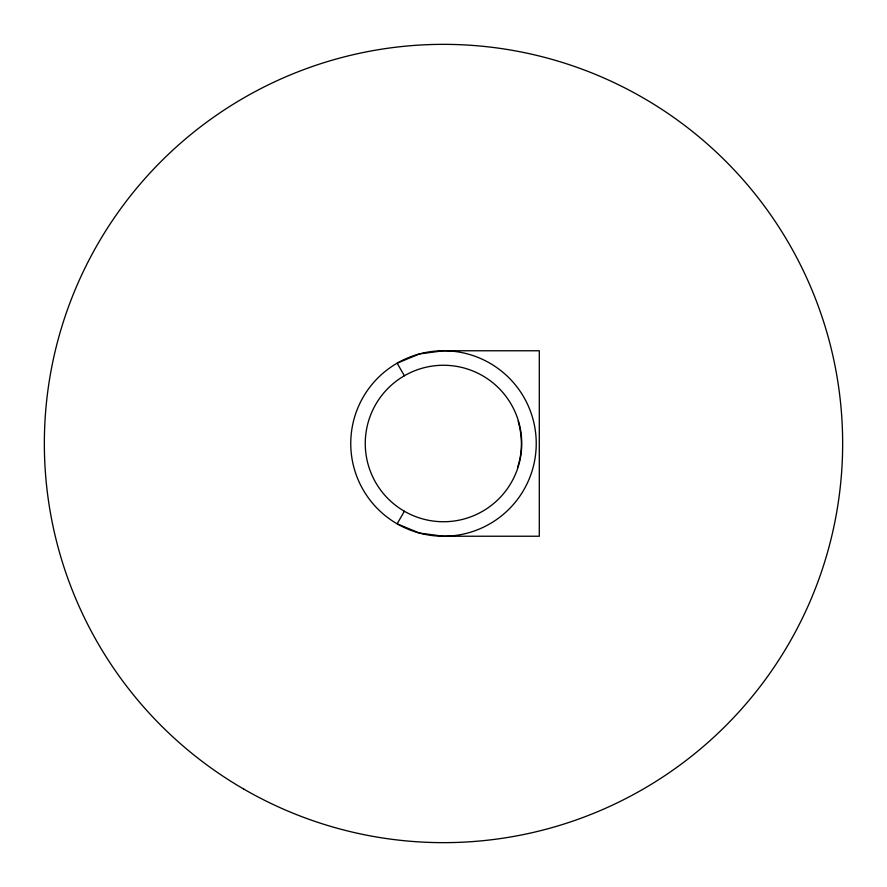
<?xml version="1.0" encoding="UTF-8"?>
<svg xmlns="http://www.w3.org/2000/svg" width="887" height="887" viewBox="0 0 887 887"><rect width="100%" height="100%" fill="white"/><g stroke="black" fill="none" stroke-linecap="round" stroke-linejoin="round"><path stroke-width="1.33" d="M517.531 467.449C522.765 452.669 522.388 435.972 518.141 421.003M404.383 511.256L397.132 523.818L419.496 533.076L443.5 536.236L539.296 536.236L539.296 350.764L443.5 350.764L419.496 353.924L397.132 363.182A92.736 92.736 0 0 0 397.132 523.818A92.736 92.736 0 0 0 536.236 443.5A92.736 92.736 0 0 0 397.132 363.182L404.383 375.744A78.233 78.233 0 0 1 521.733 443.5A78.233 78.233 0 0 1 404.383 511.256A78.233 78.233 0 0 1 404.383 375.744M243.925 789.175A399.15 399.15 0 0 0 842.65 443.5A399.15 399.15 0 0 0 243.925 97.825A399.15 399.15 0 0 0 243.925 789.175"/></g></svg>
